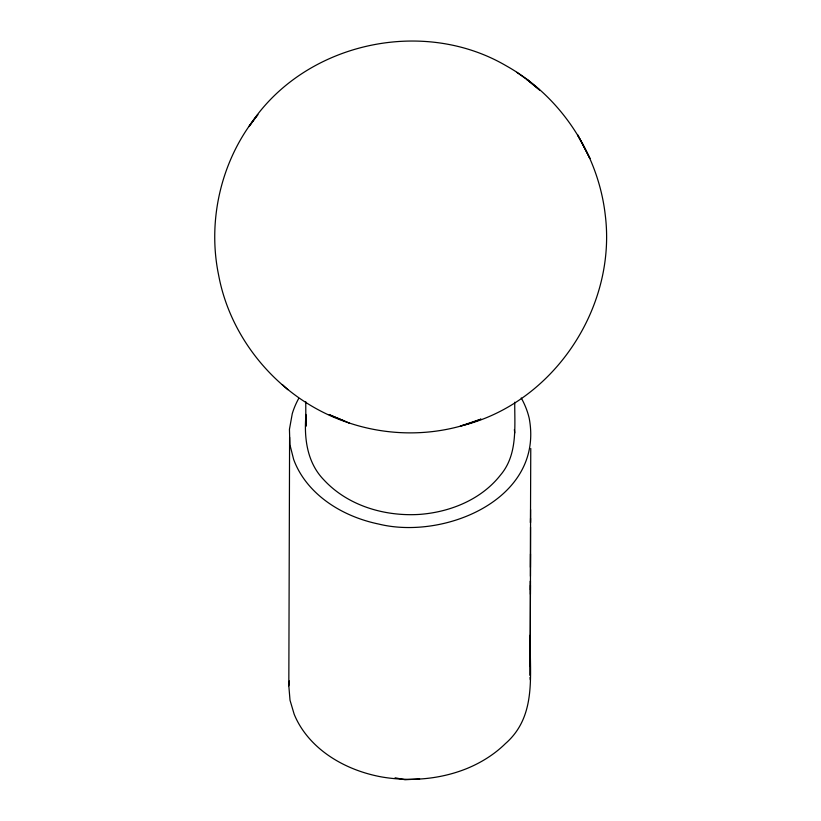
<?xml version="1.0" encoding="UTF-8"?>
<svg xmlns="http://www.w3.org/2000/svg" width="821" height="821" viewBox="0 0 821 821"><rect width="100%" height="100%" fill="white"/><g stroke="black" fill="none" stroke-linecap="round" stroke-linejoin="round"><path stroke-width="1.23" d="M530.284 635.033C529.217 672.83 537.806 715.399 505.387 743.631A121.908 93.389 0.1 0 1 466.174 768.825C439.44 779.416 409.925 781.766 381.673 776.953A121.262 92.886 0.1 0 1 321.504 750.209A121.518 93.091 0.1 0 1 294.154 714.178L290.018 700.241L288.818 685.833L289.597 437.295M530.243 653.054L530.212 675.539L530.417 580.909L530.397 589.919M530.428 594.271L530.582 509.533M530.448 585.27L530.192 666.519M305.905 414.41L305.874 426.345L305.751 401.633M530.448 576.28L530.52 527.246M530.438 567.301L530.489 553.99M514.746 402.208C514.562 427.043 517.866 454.639 500.461 475.102C481.127 499.712 449.959 512.191 419.357 514.418C384.721 516.542 347.858 505.839 323.843 479.844C307.126 462.695 303.986 438.301 305.915 415.488M530.766 448.471L530.479 522.751L530.54 518.379M288.818 685.833L289.351 680.948M419.634 778.955L405.02 779.734L395.075 777.795M349.048 422.938C391.72 437.213 439.348 436.249 481.044 419.12L460.376 426.068C552.512 404.384 616.889 308.378 605.262 215.04C598.201 153.158 560.445 96.088 506.034 65.711C421.389 16.194 302.128 43.605 249.071 126.526L257.886 114.591C221.629 158.586 207.056 219.453 218.632 275.158C231.276 343.209 283.317 401.633 349.048 422.938L329.17 414.667L344.851 421.163M527.934 80.242L526.672 79.36L539.582 89.982L527.934 80.242L516.82 72.34M282.26 384.526L287.802 389.657M514.367 429.557L514.757 432.954M298.731 398.411A120.872 92.588 0.1 0 0 292.276 413.651L289.444 429.291L289.895 444.623L293.631 459.37A120.769 92.516 0.1 0 0 320.775 496.962A121.416 93.009 0.1 0 0 378.789 524.075C444.51 540.249 544.354 498.942 529.206 418.269A121.682 93.214 0.1 0 0 521.222 397.949M530.058 677.489A121.395 92.999 0.1 0 1 530.345 679.921M582.571 143.962L577.604 134.86L589.96 158.484L582.571 143.962"/></g></svg>
